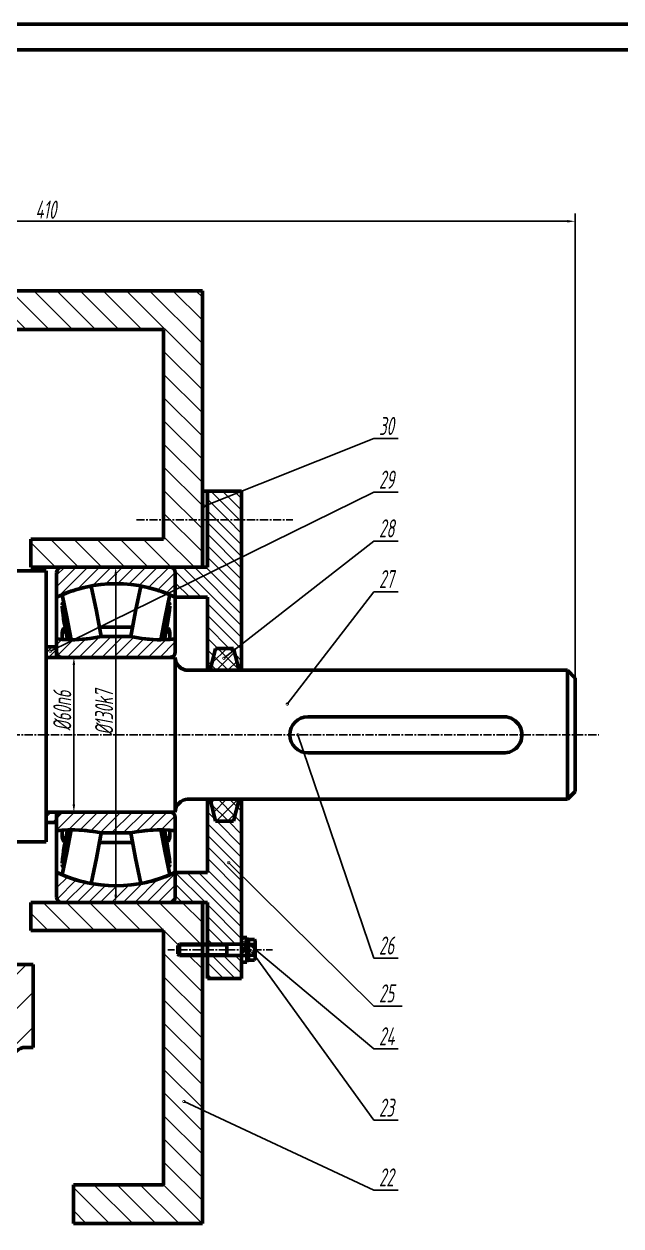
# Model space of a CAD drawing. Header units: millimetres. Extents: x 0 to 1189, y 0 to 841.
# Drawn here: x 324.5 to 555.9, y 375 to 841 of the extents above; entities that cross this region are included whole.
import ezdxf
from ezdxf import colors
from ezdxf.entities.mleader import LeaderData, LeaderLine
from ezdxf.math import Vec2, Vec3

# ---------------------------------------------------------------- set-up
doc = ezdxf.new("R2010")
doc.units = ezdxf.units.MM
doc.header["$LTSCALE"] = 0.1
doc.linetypes.add('CENTER', pattern=[50.8, 31.75, -6.35, 6.35, -6.35])
for name, color, linetype, lineweight in [('点画线', 1, 'CENTER', 25), ('粗实线', 7, 'Continuous', 50), ('细实线', 3, 'Continuous', 25)]:
    doc.layers.add(name, color=color, linetype=linetype, lineweight=lineweight)
doc.styles.get("Standard").update_dxf_attribs({"font": 'arial.ttf'})
doc.styles.add('字母数字', font='gbeitc.shx', dxfattribs={"width": 0.7, "height": 7})
doc.dimstyles.new('线性', dxfattribs={"dimtxt": 3.5, "dimasz": 3, "dimexe": 3, "dimexo": 0, "dimgap": 1, "dimtad": 1, "dimdec": 0, "dimdsep": 46, "dimtxsty": 'Standard', "dimcen": 2.5, "dimadec": 0, "dimazin": 0, "dimtfac": 1, "dimtdec": 0, "dimtmove": 0, "dimatfit": 3, "dimfxl": 1, "dimarcsym": 0})
pattern_1 = [(45, (-83.5844, 0), (-2.245064, 2.245064), [])]
pattern_2 = [(135, (-83.5844, 0), (-4.49013, -4.49013), [])]

# ---------------------------------------------------------------- blocks, each defined once
blk = doc.blocks.new('_DotSmall')
at = {"color": 0, "linetype": 'ByBlock', "lineweight": 15, "const_width": 0.5}
blk.add_lwpolyline([(-0.0625, 0, 1), (0.0625, 0, 1)], format="xyb", close=True, dxfattribs=at)
blk = doc.blocks.new('*D42')
at = {"layer": 'Defpoints', "color": 0, "transparency": 16777216}
for p in [(351.66, 595.44), (343.85, 535.44), (351.66, 535.44)]:
    blk.add_point(p, dxfattribs=at)
at = {"layer": '细实线', "color": 0, "lineweight": -2, "transparency": 16777216}
for p, q in [((351.66, 595.44), (340.85, 595.44)), ((343.85, 592.44), (343.85, 538.44)), ((351.66, 535.44), (340.85, 535.44))]:
    blk.add_line(p, q, dxfattribs=at)
at = {"layer": '细实线', "color": 0, "transparency": 16777216}
for points in [[(343.35, 592.44), (344.35, 592.44), (343.85, 595.44)], [(343.35, 538.44), (344.35, 538.44), (343.85, 535.44)]]:
    blk.add_solid(points, dxfattribs=at)
at = {"layer": '细实线', "color": 0, "transparency": 16777216, "insert": (339.35, 574.82), "char_height": 7, "attachment_point": 5, "rotation": 90, "style": '字母数字'}
blk.add_mtext('%%C60n6', dxfattribs=at)
blk = doc.blocks.new('*D43')
at = {"layer": 'Defpoints', "color": 0, "transparency": 16777216}
for p in [(374.33, 630.44), (360.06, 500.44), (374.33, 500.44)]:
    blk.add_point(p, dxfattribs=at)
at = {"layer": '细实线', "color": 0, "lineweight": -2, "transparency": 16777216}
for p, q in [((374.33, 630.44), (357.06, 630.44)), ((360.06, 627.44), (360.06, 503.44)), ((374.33, 500.44), (357.06, 500.44))]:
    blk.add_line(p, q, dxfattribs=at)
at = {"layer": '细实线', "color": 0, "transparency": 16777216}
for points in [[(359.56, 627.44), (360.56, 627.44), (360.06, 630.44)], [(359.56, 503.44), (360.56, 503.44), (360.06, 500.44)]]:
    blk.add_solid(points, dxfattribs=at)
at = {"layer": '细实线', "color": 0, "transparency": 16777216, "insert": (355.56, 574.12), "char_height": 7, "attachment_point": 5, "rotation": 90, "style": '字母数字'}
blk.add_mtext('%%C130k7', dxfattribs=at)
blk = doc.blocks.new('*D44')
at = {"layer": 'Defpoints', "color": 0, "transparency": 16777216}
for p in [(538.13, 764.53), (127.9, 660.68), (538.13, 587.44)]:
    blk.add_point(p, dxfattribs=at)
at = {"layer": '细实线', "color": 0, "lineweight": -2, "transparency": 16777216}
for p, q in [((127.9, 660.68), (127.9, 767.53)), ((130.9, 764.53), (535.13, 764.53)), ((538.13, 587.44), (538.13, 767.53))]:
    blk.add_line(p, q, dxfattribs=at)
at = {"layer": '细实线', "color": 0, "transparency": 16777216}
for points in [[(130.9, 765.03), (130.9, 764.03), (127.9, 764.53)], [(535.13, 765.03), (535.13, 764.03), (538.13, 764.53)]]:
    blk.add_solid(points, dxfattribs=at)
at = {"layer": '细实线', "color": 0, "transparency": 16777216, "insert": (333.01, 769.03), "char_height": 7, "attachment_point": 5, "style": '字母数字'}
blk.add_mtext('410', dxfattribs=at)

msp = doc.modelspace()

# ---------------------------------------------------------------- hatches: boundary and pattern name
at = {"layer": '细实线'}
h = msp.add_hatch(dxfattribs=at)
h.set_pattern_fill('ANSI31', color=256, scale=2, angle=90)
h.set_pattern_definition(pattern_2)
h.paths.add_polyline_path([(222.95, 641.42), (158.14, 641.42), (158.14, 649.68), (143.14, 649.68), (143.14, 630.44), (222.95, 630.44)])
h.paths.add_polyline_path([(393.64, 648.81), (378.64, 648.81), (378.64, 641.28), (327.13, 641.28), (327.13, 630.44), (339.26, 630.44), (393.64, 630.44)])
h.paths.add_polyline_path([(393.64, 737.62), (143.14, 737.62), (143.14, 649.68), (158.14, 649.68), (158.14, 722.62), (378.64, 722.62), (378.64, 648.81), (393.64, 648.81)])
h = msp.add_hatch(dxfattribs=at)
h.set_pattern_fill('ANSI31', color=256, angle=90)
h.set_pattern_definition([(135, (-83.5844, 0), (-2.245064, -2.245064), [])])
h.paths.add_polyline_path([(408.88, 648.8), (395.64, 648.8), (395.64, 630.44), (381.06, 630.44, -0.414214), (383.16, 628.34), (383.16, 618.78), (395.64, 618.78), (395.64, 590.49), (396.64, 590.44), (398.76, 598.94), (405.76, 598.94), (407.88, 590.44), (408.88, 590.44)])
h.paths.add_polyline_path([(408.88, 659.92), (395.64, 659.92), (395.64, 648.81), (396.64, 648.81), (408.88, 648.81)])
h.paths.add_polyline_path([(408.88, 540.44), (407.88, 540.44), (405.76, 531.94), (398.76, 531.94), (396.64, 540.44), (395.64, 540.44), (395.64, 512.11), (383.16, 512.11), (383.16, 502.54, -0.414214), (381.06, 500.44), (395.64, 500.44), (395.64, 484.27), (408.88, 484.27)])
h.paths.add_polyline_path([(408.88, 479.89), (395.64, 479.89), (395.64, 470.96), (408.88, 470.96)])
at = {"layer": '细实线', "true_color": 0xed1f24}
h = msp.add_hatch(color=240, dxfattribs=at)
h.dxf.hatch_style = 1
h.paths.add_polyline_path([(395.64, 659.92), (393.64, 659.92), (393.64, 630.44), (395.64, 630.44)])
at = {"layer": '细实线'}
h = msp.add_hatch(dxfattribs=at)
h.set_pattern_fill('ANSI31', color=3)
h.set_pattern_definition(pattern_1)
h.paths.add_polyline_path([(381.06, 535.44), (339.26, 535.44, 0.414214), (337.16, 533.34), (337.16, 528.25, -0.08159), (354.43, 527.37), (365.89, 527.37, -0.055105), (377.55, 528.58, -0.026367), (383.16, 528.25), (383.16, 533.34, 0.414214)])
h.paths.add_polyline_path([(383.16, 512.11, -0.011031), (381.02, 511.14), (381.02, 511.11, -0.050537), (370.74, 507.95, -0.10019), (349.58, 507.95, -0.050537), (339.3, 511.11), (339.31, 511.14, -0.011031), (337.16, 512.11), (337.16, 502.54, 0.414214), (339.26, 500.44), (381.06, 500.44, 0.414214), (383.16, 502.54)])
h.paths.add_polyline_path([(337.16, 618.78, -0.011033), (339.31, 619.74), (339.3, 619.78, -0.050537), (349.58, 622.93, -0.10019), (370.74, 622.93, -0.050537), (381.02, 619.78), (381.02, 619.74, -0.011033), (383.16, 618.78), (383.16, 628.34, 0.414214), (381.06, 630.44), (339.26, 630.44, 0.414214), (337.16, 628.34)])
h.paths.add_polyline_path([(383.16, 602.63, -0.08159), (365.89, 603.51), (354.43, 603.51, -0.08159), (337.16, 602.63), (337.16, 597.54, 0.414214), (339.26, 595.44), (381.06, 595.44, 0.414214), (383.16, 597.54)])
h = msp.add_hatch(dxfattribs=at)
h.set_pattern_fill('ANSI31', color=3, scale=0.6)
h.set_pattern_definition([(45, (-83.5844, 0), (-1.3470384, 1.3470384), [])])
h.paths.add_polyline_path([(337.16, 599.48), (333.16, 599.48), (333.16, 595.48), (333.16, 595.44), (337.16, 595.44)])
h = msp.add_hatch(dxfattribs=at)
h.set_pattern_fill('ANSI37', color=3)
h.set_pattern_definition([(45, (-83.5844, 0), (-2.245064, 2.245064), []), (135, (-83.5844, 0), (-2.245064, -2.245064), [])])
h.paths.add_polyline_path([(396.64, 590.44), (407.88, 590.44), (405.76, 598.94), (398.76, 598.94)])
h.paths.add_polyline_path([(405.76, 531.94), (407.88, 540.44), (396.64, 540.44), (398.76, 531.94)])
h = msp.add_hatch(dxfattribs=at)
h.set_pattern_fill('ANSI31', color=3)
h.set_pattern_definition(pattern_1)
h.paths.add_polyline_path([(337.14, 535.44), (333.16, 535.44), (333.14, 535.44), (333.14, 533.46), (333.14, 531.47), (337.14, 531.44)])
h = msp.add_hatch(dxfattribs=at)
h.set_pattern_fill('ANSI31', color=3, scale=3)
h.set_pattern_definition([(45, (-83.584, 0), (-6.73519, 6.73519), [])])
h.paths.add_polyline_path([(241.57, 281.01), (243.81, 281.01), (245.83, 292.94), (252.58, 292.94), (254.6, 281.01), (256.84, 281.01), (256.84, 306.31), (264.13, 306.31), (264.13, 308.91, -0.414214), (266.23, 311.01), (308.03, 311.01), (320.13, 311.01), (320.13, 439.26, -0.414214), (325.13, 444.26), (328.13, 444.26), (328.13, 476.44), (308.62, 476.44), (254.14, 476.44, -0.414214), (251.14, 479.44), (251.14, 487.1), (248.87, 487.1), (244.67, 487.1), (244.67, 504.37), (243.55, 504.37), (241.43, 495.87), (237.57, 495.87), (235.46, 504.37), (233.57, 504.37), (233.57, 449.26), (233.57, 444.26), (236.57, 444.26, -0.414214), (241.57, 439.26)])
h = msp.add_hatch(dxfattribs=at)
h.set_pattern_fill('ANSI31', color=256, scale=2, angle=90)
h.set_pattern_definition(pattern_2)
h.paths.add_polyline_path([(224.77, 500.44), (212.64, 500.44), (177.24, 500.44, -0.22348), (175.63, 501.2), (155.71, 501.2), (143.12, 501.2), (143.12, 485.03), (152.02, 485.03), (152.58, 484.47), (152.58, 481.22), (152.02, 480.66), (143.12, 480.66), (143.12, 375.97), (217.17, 375.97), (217.17, 390.97), (158.25, 390.97), (158.25, 489.6), (224.77, 489.6)])
h.paths.add_polyline_path([(393.65, 500.44), (381.06, 500.44), (339.26, 500.44), (327.13, 500.44), (327.13, 489.6), (378.64, 489.6), (378.64, 390.97), (343.68, 390.97), (343.68, 375.97), (393.65, 375.97), (393.65, 479.89), (384.76, 479.89), (384.2, 480.45), (384.2, 483.71), (384.76, 484.27), (393.65, 484.27)])
at = {"layer": '细实线', "true_color": 0xed1f24}
h = msp.add_hatch(color=240, dxfattribs=at)
h.dxf.hatch_style = 1
h.paths.add_polyline_path([(395.64, 500.44), (393.64, 500.43), (393.64, 470.96), (395.64, 470.96)])

# ---------------------------------------------------------------- linework, layer by layer
at = {"color": 7, "linetype": 'Continuous', "lineweight": 15}
for p, q in [((333.14, 597.46), (333.14, 627.66)), ((333.14, 533.46), (333.14, 597.46)), ((333.16, 535.44), (379.12, 535.44))]:
    msp.add_line(p, q, dxfattribs=at)
at = {"layer": '点画线'}
for p, q in [((396.64, 648.81), (367.62, 648.81)), ((395.64, 648.8), (428.78, 648.8)), ((403.19, 482.08), (380.3, 482.08)), ((403.19, 482.08), (420.86, 482.08))]:
    msp.add_line(p, q, dxfattribs=at)
at = {"layer": '点画线', "color": 1}
msp.add_line((101.25, 565.41), (547.26, 565.41), dxfattribs=at)
at = {"layer": '点画线', "linetype": 'Continuous'}
msp.add_line((519.07, 565.48), (519.07, 565.44), dxfattribs=at)
at = {"layer": '粗实线'}
for p, q in [((143.14, 737.62), (393.64, 737.62)), ((393.64, 630.44), (393.64, 737.62)), ((158.14, 722.62), (378.64, 722.62)), ((378.64, 722.62), (378.64, 641.28)), ((395.64, 659.92), (393.64, 659.92)), ((395.64, 659.92), (408.88, 659.92)), ((395.64, 630.44), (395.64, 659.92)), ((408.88, 590.44), (408.88, 659.92)), ((327.13, 630.44), (327.13, 641.28)), ((327.13, 641.28), (378.64, 641.28)), ((339.26, 630.44), (327.13, 630.44)), ((339.26, 630.44), (393.64, 630.44)), ((381.06, 630.44), (395.64, 630.44)), ((383.16, 618.78), (395.64, 618.78)), ((395.64, 590.49), (395.64, 618.78)), ((333.14, 599.48), (337.16, 599.48)), ((337.16, 595.44), (337.16, 599.48)), ((339.26, 595.44), (337.16, 595.44)), ((395.64, 540.4), (395.64, 512.11)), ((408.88, 540.44), (408.88, 470.96)), ((337.14, 531.44), (333.14, 531.47)), ((337.14, 535.44), (337.14, 531.44)), ((383.16, 512.11), (395.64, 512.11)), ((339.26, 500.44), (327.13, 500.44)), ((327.13, 500.44), (327.13, 489.6)), ((381.06, 500.44), (395.64, 500.44)), ((393.65, 500.44), (393.65, 375.97)), ((395.64, 500.44), (395.64, 470.96)), ((327.13, 489.6), (378.64, 489.6)), ((378.64, 390.97), (378.64, 489.6)), ((410.88, 484.27), (410.88, 479.89)), ((308.62, 476.44), (328.13, 476.44)), ((328.13, 476.44), (328.13, 444.26)), ((395.64, 470.96), (408.88, 470.96)), ((325.13, 444.26), (328.13, 444.26)), ((343.68, 375.97), (343.68, 390.97)), ((343.68, 390.97), (378.64, 390.97)), ((343.68, 375.97), (393.65, 375.97))]:
    msp.add_line(p, q, dxfattribs=at)
at = {"layer": '粗实线', "color": 7, "linetype": 'Continuous', "lineweight": 50}
for p, q in [((381.06, 630.44), (339.26, 630.44)), ((337.16, 628.34), (337.16, 618.78)), ((383.16, 618.78), (383.16, 628.34)), ((341.12, 611.05), (339.3, 619.78)), ((350.54, 623.11), (352.58, 613.33)), ((367.75, 613.33), (369.79, 623.11)), ((381.02, 619.78), (379.21, 611.05)), ((337.16, 602.63), (337.16, 618.78)), ((339.31, 619.74), (342.77, 602.3)), ((339.95, 616.53), (339.42, 616.31)), ((381.02, 619.74), (377.55, 602.3)), ((383.16, 602.63), (383.16, 618.78)), ((342.77, 602.3), (341.12, 611.05)), ((352.58, 613.33), (354.43, 603.51)), ((365.89, 603.51), (367.75, 613.33)), ((379.21, 611.05), (377.55, 602.3)), ((340.52, 606.76), (339.77, 606.49)), ((366.59, 607.19), (353.74, 607.19)), ((353.74, 607.19), (354.43, 603.51)), ((365.89, 603.51), (366.59, 607.19)), ((337.16, 602.63), (337.16, 597.54)), ((354.43, 603.51), (365.89, 603.51)), ((383.16, 597.54), (383.16, 602.63)), ((337.16, 595.44), (337.16, 597.54)), ((396.64, 590.44), (398.76, 598.94)), ((398.76, 598.94), (405.76, 598.94)), ((405.76, 598.94), (407.88, 590.44)), ((339.26, 595.44), (381.06, 595.44)), ((407.88, 590.44), (396.64, 590.44)), ((398.76, 531.94), (396.64, 540.44)), ((396.64, 540.44), (407.88, 540.44)), ((407.88, 540.44), (405.76, 531.94)), ((337.16, 533.34), (337.16, 535.44)), ((337.16, 533.34), (337.16, 528.25)), ((381.06, 535.44), (339.26, 535.44)), ((383.16, 528.25), (383.16, 533.34)), ((398.76, 531.94), (405.76, 531.94)), ((337.16, 512.11), (337.16, 528.25)), ((342.77, 528.58), (339.3, 511.11)), ((341.12, 519.83), (342.77, 528.58)), ((354.43, 527.37), (352.58, 517.55)), ((354.43, 527.37), (353.74, 523.69)), ((365.89, 527.37), (354.43, 527.37)), ((367.75, 517.55), (365.89, 527.37)), ((366.59, 523.69), (365.89, 527.37)), ((377.55, 528.58), (379.21, 519.83)), ((377.55, 528.58), (381.02, 511.11)), ((383.16, 512.11), (383.16, 528.25)), ((353.74, 523.69), (366.59, 523.69)), ((379.81, 524.13), (380.56, 524.4)), ((339.3, 511.11), (341.12, 519.83)), ((352.58, 517.55), (350.54, 507.77)), ((369.79, 507.77), (367.75, 517.55)), ((379.21, 519.83), (381.02, 511.11)), ((380.38, 514.36), (380.91, 514.57)), ((337.16, 512.11), (337.16, 502.54)), ((383.16, 502.54), (383.16, 512.11)), ((381.06, 500.44), (339.26, 500.44)), ((411.49, 485.58), (411.05, 485.58)), ((411.05, 482.08), (411.05, 485.58)), ((411.49, 485.11), (411.49, 486.12)), ((411.49, 486.12), (413.8, 486.12)), ((411.49, 484.1), (411.49, 485.11)), ((414.11, 485.58), (413.8, 486.12)), ((414.11, 485.11), (414.11, 485.58)), ((414.11, 482.08), (414.11, 485.11)), ((384.76, 484.27), (384.2, 483.71)), ((384.2, 480.45), (384.2, 483.71)), ((384.2, 480.45), (384.76, 479.89)), ((410.88, 484.27), (384.76, 484.27)), ((384.76, 484.27), (384.76, 479.89)), ((403.19, 479.89), (403.19, 484.27)), ((411.05, 478.58), (411.05, 482.08)), ((411.49, 484.1), (413.8, 484.1)), ((411.49, 482.08), (411.49, 484.1)), ((411.49, 480.06), (411.49, 482.08)), ((411.49, 480.06), (413.8, 480.06)), ((411.49, 479.05), (411.49, 480.06)), ((414.11, 479.05), (414.11, 482.08)), ((384.76, 479.89), (410.88, 479.89)), ((411.05, 478.58), (411.49, 478.58)), ((411.49, 478.04), (411.49, 479.05)), ((411.49, 478.04), (413.8, 478.04)), ((413.8, 478.04), (414.11, 478.58)), ((414.11, 478.58), (414.11, 479.05))]:
    msp.add_line(p, q, dxfattribs=at)
at = {"layer": '粗实线', "linetype": 'Continuous'}
for p, q in [((333.14, 628.94), (318.14, 628.94)), ((333.14, 628.94), (333.14, 523.94)), ((383.14, 595.44), (333.14, 595.44)), ((333.14, 595.44), (333.14, 535.44)), ((383.14, 590.44), (383.14, 595.44)), ((383.14, 590.44), (383.14, 540.44)), ((535.14, 590.44), (388.14, 590.44)), ((535.14, 590.44), (535.13, 587.44)), ((535.14, 565.44), (535.14, 590.44)), ((538.13, 587.44), (535.14, 590.44)), ((538.13, 587.44), (538.13, 545.36)), ((477.53, 572.44), (434.51, 572.44)), ((477.53, 572.44), (510.52, 572.41)), ((535.14, 565.44), (535.14, 540.44)), ((477.53, 558.44), (434.51, 558.44)), ((477.53, 558.44), (511.17, 558.44)), ((538.13, 545.36), (538.13, 543.44)), ((538.13, 543.44), (535.14, 540.44)), ((383.14, 540.44), (383.14, 535.44)), ((535.14, 540.44), (387.77, 540.44)), ((383.14, 535.44), (333.14, 535.44)), ((333.14, 523.94), (318.14, 523.94))]:
    msp.add_line(p, q, dxfattribs=at)
at = {"layer": '粗实线', "lineweight": 50}
for p, q in [((408.88, 488.61), (408.88, 488.61)), ((408.88, 484.27), (408.88, 486.8)), ((408.88, 486.8), (410.88, 486.8)), ((410.88, 486.8), (410.88, 484.27)), ((410.88, 484.27), (407.88, 484.27)), ((408.88, 484.27), (408.88, 479.89)), ((410.88, 483.39), (408.88, 482.08)), ((410.88, 482.29), (408.88, 480.98)), ((408.88, 479.89), (408.88, 477.23)), ((410.88, 477.23), (408.88, 477.23)), ((408.88, 475.55), (408.88, 475.55)), ((410.88, 477.23), (410.88, 479.89))]:
    msp.add_line(p, q, dxfattribs=at)
at = {"layer": '粗实线'}
for points in [[(0, 0), (1189, 0), (1189, 841), (0, 841)], [(25, 10), (1179, 10), (1179, 831), (25, 831)]]:
    msp.add_lwpolyline(points, close=True, dxfattribs=at)
at = {"layer": '粗实线', "color": 7, "linetype": 'Continuous', "lineweight": 50, "flags": 128}
for points in [[(342.54, 602.3), (342.53, 602.41), (342.42, 603.2), (342.3, 604.05), (342.16, 604.94), (342.01, 605.86), (341.85, 606.8), (341.68, 607.75), (341.5, 608.69), (341.32, 609.63), (341.13, 610.53), (340.94, 611.41), (340.76, 612.24), (340.57, 613.01), (340.4, 613.72), (340.22, 614.36), (340.06, 614.92), (339.91, 615.39), (339.78, 615.77), (339.66, 616.06), (339.55, 616.24), (339.46, 616.33), (339.39, 616.31), (339.34, 616.18), (339.31, 615.96), (339.31, 615.93)], [(377.79, 602.3), (377.8, 602.41), (377.91, 603.2), (378.03, 604.05), (378.16, 604.94), (378.31, 605.86), (378.47, 606.8), (378.65, 607.75), (378.82, 608.69), (379.01, 609.63), (379.19, 610.53), (379.38, 611.41), (379.57, 612.24), (379.75, 613.01), (379.93, 613.72), (380.1, 614.36), (380.26, 614.92), (380.41, 615.39), (380.55, 615.77), (380.67, 616.06), (380.78, 616.24), (380.86, 616.33), (380.93, 616.31), (380.98, 616.18), (381.01, 615.96), (381.02, 615.93)], [(341.45, 602.32), (341.32, 602.9), (341.13, 603.64), (340.94, 604.31), (340.76, 604.9), (340.57, 605.41), (340.4, 605.82), (340.22, 606.14), (340.06, 606.37), (339.91, 606.49), (339.78, 606.5), (339.66, 606.41), (339.55, 606.23), (339.46, 605.94), (339.39, 605.55), (339.34, 605.07), (339.31, 604.51), (339.3, 603.86), (339.31, 603.14), (339.34, 602.43)], [(378.87, 602.32), (379.01, 602.9), (379.19, 603.64), (379.38, 604.31), (379.57, 604.9), (379.75, 605.41), (379.93, 605.82), (380.1, 606.14), (380.26, 606.37), (380.41, 606.49), (380.55, 606.5), (380.67, 606.41), (380.78, 606.23), (380.86, 605.94), (380.93, 605.55), (380.98, 605.07), (381.01, 604.51), (381.02, 603.86), (381.01, 603.14), (380.99, 602.43)], [(339.34, 528.45), (339.31, 527.74), (339.3, 527.02), (339.31, 526.38), (339.34, 525.81), (339.39, 525.33), (339.46, 524.95), (339.55, 524.66), (339.66, 524.47), (339.78, 524.38), (339.91, 524.4), (340.06, 524.52), (340.22, 524.74), (340.4, 525.06), (340.57, 525.48), (340.76, 525.98), (340.94, 526.58), (341.13, 527.24), (341.32, 527.98), (341.45, 528.56)], [(339.31, 514.96), (339.31, 514.92), (339.34, 514.7), (339.39, 514.58), (339.46, 514.56), (339.55, 514.64), (339.66, 514.83), (339.78, 515.11), (339.91, 515.49), (340.06, 515.96), (340.22, 516.52), (340.4, 517.16), (340.57, 517.87), (340.76, 518.65), (340.94, 519.48), (341.13, 520.35), (341.32, 521.26), (341.5, 522.19), (341.68, 523.14), (341.85, 524.09), (342.01, 525.03), (342.16, 525.94), (342.3, 526.83), (342.42, 527.68), (342.53, 528.48), (342.54, 528.58)], [(381.02, 514.96), (381.01, 514.92), (380.98, 514.7), (380.93, 514.58), (380.86, 514.56), (380.78, 514.64), (380.67, 514.83), (380.55, 515.11), (380.41, 515.49), (380.26, 515.96), (380.1, 516.52), (379.93, 517.16), (379.75, 517.87), (379.57, 518.65), (379.38, 519.48), (379.19, 520.35), (379.01, 521.26), (378.82, 522.19), (378.65, 523.14), (378.47, 524.09), (378.31, 525.03), (378.16, 525.94), (378.03, 526.83), (377.91, 527.68), (377.8, 528.48), (377.79, 528.58)], [(380.99, 528.45), (381.01, 527.74), (381.02, 527.02), (381.01, 526.38), (380.98, 525.81), (380.93, 525.33), (380.86, 524.95), (380.78, 524.66), (380.67, 524.47), (380.55, 524.38), (380.41, 524.4), (380.26, 524.52), (380.1, 524.74), (379.93, 525.06), (379.75, 525.48), (379.57, 525.98), (379.38, 526.58), (379.19, 527.24), (379.01, 527.98), (378.87, 528.56)]]:
    msp.add_lwpolyline(points, dxfattribs=at)
at = {"layer": '粗实线', "color": 7, "linetype": 'Continuous', "lineweight": 50}
for centre, radius, start, end in [((339.26, 628.34), 2.1, 90, 180), ((381.06, 628.34), 2.1, 0, 90), ((360.16, 570.66), 53.33, 64.4531, 115.5469), ((360, 570.62), 53.33, 100.2198, 112.8361), ((360.33, 570.62), 53.33, 67.1639, 79.7802), ((424.84, 622.78), 85.86, 185.0121, 193.7845), ((295.49, 622.78), 85.86, 346.2155, 354.9879), ((343.11, 655.63), 53.33, 263.6016, 282.2594), ((343.11, 655.63), 53.33, 269.6431, 282.2594), ((377.22, 655.63), 53.33, 257.7406, 270.3569), ((377.22, 655.63), 53.33, 257.7406, 276.3984), ((339.26, 597.54), 2.1, 180, 270), ((381.06, 597.54), 2.1, 270, 0), ((339.26, 533.34), 2.1, 90, 180), ((381.06, 533.34), 2.1, 0, 90), ((343.11, 475.25), 53.33, 77.7406, 96.3984), ((423.86, 508.27), 84.87, 166.1643, 175.0391), ((343.11, 475.25), 53.33, 77.7406, 90.3569), ((377.22, 475.25), 53.33, 89.6431, 102.2594), ((377.22, 475.25), 53.33, 83.6016, 102.2594), ((296.47, 508.27), 84.87, 4.9609, 13.8357), ((360.16, 560.23), 53.33, 244.4531, 295.5469), ((360, 560.26), 53.33, 247.1639, 259.7802), ((360.33, 560.26), 53.33, 280.2198, 292.8361), ((339.26, 502.54), 2.1, 180, 270), ((381.06, 502.54), 2.1, 270, 0), ((410.88, 484.44), 0.175, 270, 0), ((410.88, 479.72), 0.175, 0, 90)]:
    msp.add_arc(centre, radius, start, end, dxfattribs=at)
at = {"layer": '粗实线', "linetype": 'Continuous'}
for centre, radius, start, end in [((388.14, 595.44), 5, 180, 270), ((434.51, 565.44), 7, 90, 270), ((510.51, 565.41), 7, 264.6168, 90), ((388.14, 535.44), 5, 90, 180)]:
    msp.add_arc(centre, radius, start, end, dxfattribs=at)
at = {"layer": '粗实线'}
msp.add_arc((325.13, 439.26), 5, 90, 180, dxfattribs=at)
at = {"layer": '粗实线', "color": 7, "linetype": 'Continuous', "lineweight": 50}
for points, knots in [([(380.91, 616.32), (380.87, 616.34), (380.7, 616.42), (380.52, 616.48), (380.38, 616.53)], [0, 0, 0, 0, 0.234634, 1, 1, 1, 1]), ([(380.56, 606.49), (380.44, 606.54), (380.2, 606.63), (379.94, 606.71), (379.81, 606.75)], [0, 0, 0, 0, 0.4802356, 1, 1, 1, 1]), ([(339.77, 524.39), (339.88, 524.35), (340.13, 524.25), (340.39, 524.17), (340.52, 524.13)], [0, 0, 0, 0, 0.478919, 1, 1, 1, 1]), ([(339.41, 514.56), (339.45, 514.54), (339.63, 514.47), (339.81, 514.4), (339.95, 514.35)], [0, 0, 0, 0, 0.236621, 1, 1, 1, 1]), ([(414.11, 485.11), (414.11, 484.94), (414.08, 484.77), (413.97, 484.43), (413.9, 484.26), (413.8, 484.1)], [0, 0, 0, 0, 0.5, 0.5, 1, 1, 1, 1]), ([(414.11, 482.08), (414.11, 482.42), (414.08, 482.77), (413.97, 483.44), (413.9, 483.77), (413.8, 484.1)], [0, 0, 0, 0, 0.5, 0.5, 1, 1, 1, 1]), ([(413.8, 480.06), (413.9, 480.39), (413.98, 480.73), (414.08, 481.4), (414.11, 481.74), (414.11, 482.08)], [0, 0, 0, 0, 0.5, 0.5, 1, 1, 1, 1]), ([(414.11, 479.05), (414.11, 478.88), (414.08, 478.71), (413.97, 478.37), (413.9, 478.21), (413.8, 478.04)], [0, 0, 0, 0, 0.5, 0.5, 1, 1, 1, 1])]:
    msp.add_open_spline(points, degree=3, knots=knots, dxfattribs=at)
for points in [[(413.8, 486.12), (413.99, 485.79), (414.11, 485.45), (414.11, 485.11)], [(413.8, 480.06), (413.99, 479.73), (414.11, 479.4), (414.11, 479.05)]]:
    msp.add_open_spline(points, degree=3, dxfattribs=at)
at = {"layer": '细实线'}
msp.add_line((407.88, 590.44), (408.88, 590.44), dxfattribs=at)
at = {"layer": '细实线', "linetype": 'Continuous', "lineweight": 25}
for p, q in [((384.76, 483.66), (403.19, 483.66)), ((384.76, 480.5), (403.19, 480.5))]:
    msp.add_line(p, q, dxfattribs=at)

# ---------------------------------------------------------------- dimensions: what is measured, and where the dimension line sits
at = {"layer": '细实线', "color": 3}
dim = msp.add_linear_dim(base=(538.13, 764.53), p1=(127.9, 660.68), p2=(538.13, 587.44), dimstyle='线性', override={"dimtxsty": '字母数字'}, dxfattribs=at)
dim.commit()
dim.dimension.update_dxf_attribs({"geometry": '*D44', "text_midpoint": (333.01, 769.03)})
for base, p1, p2, text, picture, middle in [((360.06, 500.44), (374.33, 630.44), (374.33, 500.44), '%%C<>k7', '*D43', (360.06, 574.12)), ((343.85, 535.44), (351.66, 595.44), (351.66, 535.44), '%%C<>n6', '*D42', (343.85, 574.82))]:
    dim = msp.add_linear_dim(base=base, p1=p1, p2=p2, angle=90, text=text, dimstyle='线性', override={"dimtxsty": '字母数字'}, dxfattribs=at)
    dim.commit()
    dim.dimension.update_dxf_attribs({"geometry": picture, "text_midpoint": middle, "dimtype": 160})

# ---------------------------------------------------------------- leaders
ml = msp.add_multileader_mtext('Standard', dxfattribs=at)
ml.set_content('30', color=3, style='字母数字')
ml.set_leader_properties(color=7, linetype='Continuous', lineweight=25)
ml.set_arrow_properties(name='DOTSMALL')
ml.build(insert=Vec2(0, 0))
ml.multileader.update_dxf_attribs({"has_dogleg": 0, "text_left_attachment_type": 5, "text_right_attachment_type": 5, "arrow_head_size": 2})
ctx = ml.context
ctx.base_point, ctx.char_height, ctx.arrow_head_size, ctx.plane_origin = Vec3(460.11, 680.26), 7, 2, Vec3(394.39, 654.13)
ctx.left_attachment, ctx.right_attachment = 5, 5
notes = []
notes.append((ctx, [(0, (1, 1, 0), (452.11, 680.26), (1, 0), 8, [(0, [(394.39, 654.13)], 0, [])])]))
ctx.mtext.insert, ctx.mtext.flow_direction = Vec3(462.11, 688.66), 5
ml = msp.add_multileader_mtext('Standard', dxfattribs=at)
ml.set_content('29', color=3, style='字母数字')
ml.set_leader_properties(color=7, linetype='Continuous', lineweight=25)
ml.set_arrow_properties(name='DOTSMALL')
ml.build(insert=Vec2(0, 0))
ml.multileader.update_dxf_attribs({"has_dogleg": 0, "text_left_attachment_type": 5, "text_right_attachment_type": 5, "arrow_head_size": 2})
ctx = ml.context
ctx.base_point, ctx.char_height, ctx.arrow_head_size, ctx.plane_origin = Vec3(460.11, 659.44), 7, 2, Vec3(334.73, 597.87)
ctx.left_attachment, ctx.right_attachment = 5, 5
notes.append((ctx, [(0, (1, 1, 0), (452.11, 659.44), (1, 0), 8, [(0, [(334.73, 597.87)], 0, [])])]))
ctx.mtext.insert, ctx.mtext.flow_direction = Vec3(462.11, 667.84), 5
ml = msp.add_multileader_mtext('Standard', dxfattribs=at)
ml.set_content('28', color=3, style='字母数字')
ml.set_leader_properties(color=7, linetype='Continuous', lineweight=25)
ml.set_arrow_properties(name='DOTSMALL')
ml.build(insert=Vec2(0, 0))
ml.multileader.update_dxf_attribs({"has_dogleg": 0, "text_left_attachment_type": 5, "text_right_attachment_type": 5, "arrow_head_size": 2})
ctx = ml.context
ctx.base_point, ctx.char_height, ctx.arrow_head_size, ctx.plane_origin = Vec3(460.11, 640.56), 7, 2, Vec3(402.02, 595.09)
ctx.left_attachment, ctx.right_attachment = 5, 5
notes.append((ctx, [(0, (1, 1, 0), (452.11, 640.56), (1, 0), 8, [(0, [(402.02, 595.09)], 0, [])])]))
ctx.mtext.insert, ctx.mtext.flow_direction = Vec3(462.11, 648.96), 5
ml = msp.add_multileader_mtext('Standard', dxfattribs=at)
ml.set_content('27', color=3, style='字母数字')
ml.set_leader_properties(color=7, linetype='Continuous', lineweight=25)
ml.set_arrow_properties(name='DOTSMALL')
ml.build(insert=Vec2(0, 0))
ml.multileader.update_dxf_attribs({"has_dogleg": 0, "text_left_attachment_type": 5, "text_right_attachment_type": 5, "arrow_head_size": 2})
ctx = ml.context
ctx.base_point, ctx.char_height, ctx.arrow_head_size, ctx.plane_origin = Vec3(460.11, 620.89), 7, 2, Vec3(426.58, 577.37)
ctx.left_attachment, ctx.right_attachment = 5, 5
notes.append((ctx, [(0, (1, 1, 0), (452.11, 620.89), (1, 0), 8, [(0, [(426.58, 577.37)], 0, [])])]))
ctx.mtext.insert, ctx.mtext.flow_direction = Vec3(462.11, 629.29), 5
ml = msp.add_multileader_mtext('Standard', dxfattribs=at)
ml.set_content('26', color=3, style='字母数字')
ml.set_leader_properties(color=7, linetype='Continuous', lineweight=25)
ml.set_arrow_properties(name='DOTSMALL')
ml.build(insert=Vec2(0, 0))
ml.multileader.update_dxf_attribs({"has_dogleg": 0, "text_left_attachment_type": 5, "text_right_attachment_type": 5, "arrow_head_size": 2})
ctx = ml.context
ctx.base_point, ctx.char_height, ctx.arrow_head_size, ctx.plane_origin = Vec3(460.11, 478.84), 7, 2, Vec3(430.7, 565.41)
ctx.left_attachment, ctx.right_attachment = 5, 5
notes.append((ctx, [(0, (1, 1, 0), (452.11, 478.84), (1, 0), 8, [(0, [(430.7, 565.41)], 0, [])])]))
ctx.mtext.insert, ctx.mtext.flow_direction = Vec3(462.11, 487.24), 5
ml = msp.add_multileader_mtext('Standard', dxfattribs=at)
ml.set_content('25 ', color=3, style='字母数字')
ml.set_leader_properties(color=7, linetype='Continuous', lineweight=25)
ml.set_arrow_properties(name='DOTSMALL')
ml.build(insert=Vec2(0, 0))
ml.multileader.update_dxf_attribs({"has_dogleg": 0, "text_left_attachment_type": 5, "text_right_attachment_type": 5, "arrow_head_size": 2})
ctx = ml.context
ctx.base_point, ctx.char_height, ctx.arrow_head_size, ctx.plane_origin = Vec3(460.11, 460.27), 7, 2, Vec3(403.84, 515.89)
ctx.left_attachment, ctx.right_attachment = 5, 5
notes.append((ctx, [(0, (1, 1, 0), (452.11, 460.27), (1, 0), 8, [(0, [(403.84, 515.89)], 0, [])])]))
ctx.mtext.insert, ctx.mtext.flow_direction = Vec3(462.11, 468.67), 5
ml = msp.add_multileader_mtext('Standard', dxfattribs=at)
ml.set_content('24', color=3, style='字母数字')
ml.set_leader_properties(color=7, linetype='Continuous', lineweight=25)
ml.set_arrow_properties(name='DOTSMALL')
ml.build(insert=Vec2(0, 0))
ml.multileader.update_dxf_attribs({"has_dogleg": 0, "text_left_attachment_type": 5, "text_right_attachment_type": 5, "arrow_head_size": 2})
ctx = ml.context
ctx.base_point, ctx.char_height, ctx.arrow_head_size, ctx.plane_origin = Vec3(460.11, 443.64), 7, 2, Vec3(409.93, 485.65)
ctx.left_attachment, ctx.right_attachment = 5, 5
notes.append((ctx, [(0, (1, 1, 0), (452.11, 443.64), (1, 0), 8, [(0, [(409.93, 485.65)], 0, [])])]))
ctx.mtext.insert, ctx.mtext.flow_direction = Vec3(462.11, 452.04), 5
ml = msp.add_multileader_mtext('Standard', dxfattribs=at)
ml.set_content('23', color=3, style='字母数字')
ml.set_leader_properties(color=7, linetype='Continuous', lineweight=25)
ml.set_arrow_properties(name='DOTSMALL')
ml.build(insert=Vec2(0, 0))
ml.multileader.update_dxf_attribs({"has_dogleg": 0, "text_left_attachment_type": 5, "text_right_attachment_type": 5, "arrow_head_size": 2})
ctx = ml.context
ctx.base_point, ctx.char_height, ctx.arrow_head_size, ctx.plane_origin = Vec3(460.11, 415.97), 7, 2, Vec3(412.87, 481.45)
ctx.left_attachment, ctx.right_attachment = 5, 5
notes.append((ctx, [(0, (1, 1, 0), (452.11, 415.97), (1, 0), 8, [(0, [(412.87, 481.45)], 0, [])])]))
ctx.mtext.insert, ctx.mtext.flow_direction = Vec3(462.11, 424.37), 5
ml = msp.add_multileader_mtext('Standard', dxfattribs=at)
ml.set_content('22', color=3, style='字母数字')
ml.set_leader_properties(color=7, linetype='Continuous', lineweight=25)
ml.set_arrow_properties(name='DOTSMALL')
ml.build(insert=Vec2(0, 0))
ml.multileader.update_dxf_attribs({"has_dogleg": 0, "text_left_attachment_type": 5, "text_right_attachment_type": 5, "arrow_head_size": 2})
ctx = ml.context
ctx.base_point, ctx.char_height, ctx.arrow_head_size, ctx.plane_origin = Vec3(460.11, 388.93), 7, 2, Vec3(386.54, 423.27)
ctx.left_attachment, ctx.right_attachment = 5, 5
notes.append((ctx, [(0, (1, 1, 0), (452.11, 388.93), (1, 0), 8, [(0, [(386.54, 423.27)], 0, [])])]))
ctx.mtext.insert, ctx.mtext.flow_direction = Vec3(462.11, 397.33), 5
for ctx, leaders in notes:
    for number, flags, end, landing, length, lines in leaders:
        leader = LeaderData()
        leader.index, (leader.has_last_leader_line, leader.has_dogleg_vector, leader.attachment_direction) = number, flags
        leader.last_leader_point, leader.dogleg_vector, leader.dogleg_length = Vec3(end), Vec3(landing), length
        for number, points, colour, breaks in lines:
            line = LeaderLine()
            line.index, line.vertices, line.color, line.breaks = number, Vec3.list(points), colors.encode_raw_color(colour), breaks
            leader.lines.append(line)
        ctx.leaders.append(leader)

doc.saveas('drawing.dxf')
